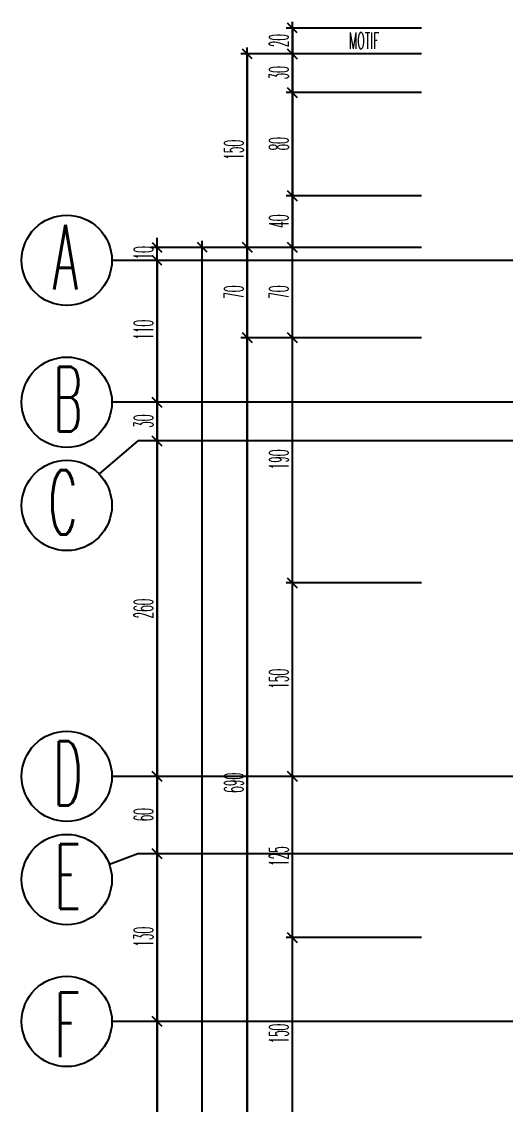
# Model space of a CAD drawing. Extents: x 78 to 306, y -397 to 18.
# Drawn here: x 275.4921 to 275.5673, y -396.5906 to -396.4226 of the extents above; entities that cross this region are included whole.
import ezdxf

# ---------------------------------------------------------------- set-up
doc = ezdxf.new("R2010")
doc.units = 0
doc.header["$LTSCALE"] = 0.5
doc.header["$MEASUREMENT"] = 0
doc.linetypes.add('DASHDOT2', pattern=[0.5, 0.25, -0.125, 0, -0.125])
doc.layers.get('0').update_dxf_attribs({"linetype": 'CONTINUOUS'})
for name, color, linetype in [('AKS', 5, 'DASHDOT2'), ('KAPI', 1, 'CONTINUOUS'), ('KOLON', 4, 'CONTINUOUS'), ('OLCU', 31, 'CONTINUOUS'), ('TEFRIS', 11, 'CONTINUOUS')]:
    doc.layers.add(name, color=color, linetype=linetype)
doc.styles.add('OLCU', font='romans.shx', dxfattribs={"width": 0.6, "height": 0.125})
doc.styles.add('OLCUIC', font='ROMANS.SHX', dxfattribs={"width": 0.4, "height": 0.15})

msp = doc.modelspace()

# ---------------------------------------------------------------- linework, layer by layer
at = {"color": 0, "linetype": 'ByBlock'}
for p, q in [((275.53489, -396.42431), (275.53339, -396.42281)), ((275.52789, -396.42831), (275.52639, -396.42681)), ((275.53489, -396.42831), (275.53339, -396.42681)), ((275.53339, -396.42681), (275.53489, -396.42831)), ((275.53489, -396.43431), (275.53339, -396.43281)), ((275.53339, -396.43281), (275.53489, -396.43431)), ((275.53489, -396.45031), (275.53339, -396.44881)), ((275.53339, -396.44881), (275.53489, -396.45031)), ((275.51239, -396.45681), (275.51389, -396.45831)), ((275.52089, -396.45831), (275.51939, -396.45681)), ((275.52789, -396.45831), (275.52639, -396.45681)), ((275.52639, -396.45681), (275.52789, -396.45831)), ((275.53489, -396.45831), (275.53339, -396.45681)), ((275.53339, -396.45681), (275.53489, -396.45831)), ((275.51389, -396.46031), (275.51239, -396.45881)), ((275.51389, -396.46031), (275.51239, -396.45881)), ((275.52789, -396.47231), (275.52639, -396.47081)), ((275.52639, -396.47081), (275.52789, -396.47231)), ((275.53339, -396.47081), (275.53489, -396.47231)), ((275.53489, -396.47231), (275.53339, -396.47081)), ((275.51389, -396.48231), (275.51239, -396.48081)), ((275.51239, -396.48081), (275.51389, -396.48231)), ((275.51389, -396.48831), (275.51239, -396.48681)), ((275.51239, -396.48681), (275.51389, -396.48831)), ((275.53339, -396.50881), (275.53489, -396.51031)), ((275.53489, -396.51031), (275.53339, -396.50881)), ((275.51389, -396.54031), (275.51239, -396.53881)), ((275.51239, -396.53881), (275.51389, -396.54031)), ((275.53339, -396.53881), (275.53489, -396.54031)), ((275.53489, -396.54031), (275.53339, -396.53881)), ((275.51389, -396.55231), (275.51239, -396.55081)), ((275.51239, -396.55081), (275.51389, -396.55231)), ((275.53339, -396.56381), (275.53489, -396.56531)), ((275.53489, -396.56531), (275.53339, -396.56381)), ((275.51389, -396.57831), (275.51239, -396.57681)), ((275.51239, -396.57681), (275.51389, -396.57831))]:
    msp.add_line(p, q, dxfattribs=at)
at = {"layer": 'AKS'}
for p, q in [((275.80214, -396.45956), (275.50614, -396.45956)), ((275.80214, -396.48156), (275.50614, -396.48156)), ((275.51014, -396.48756), (275.50414, -396.49266)), ((275.80214, -396.48756), (275.51014, -396.48756)), ((275.80214, -396.53956), (275.50614, -396.53956)), ((275.51014, -396.55156), (275.50575, -396.55324)), ((275.80214, -396.55156), (275.51014, -396.55156)), ((275.80214, -396.57756), (275.50614, -396.57756))]:
    msp.add_line(p, q, dxfattribs=at)
at = {"layer": 'OLCU', "ltscale": 1.4}
for p, q in [((275.53414, -396.76856), (275.53414, -396.42256)), ((275.55414, -396.42356), (275.53314, -396.42356)), ((275.53414, -396.42356), (275.53414, -396.42756)), ((275.55414, -396.42756), (275.52614, -396.42756)), ((275.52714, -396.76456), (275.52714, -396.42656)), ((275.52714, -396.42756), (275.52714, -396.45756)), ((275.53414, -396.42756), (275.53414, -396.43356)), ((275.55414, -396.43356), (275.53314, -396.43356)), ((275.53414, -396.43356), (275.53414, -396.44956)), ((275.55414, -396.44956), (275.53314, -396.44956)), ((275.53414, -396.44956), (275.53414, -396.45756)), ((275.51314, -396.45756), (275.51314, -396.45606)), ((275.55414, -396.45756), (275.51214, -396.45756)), ((275.51314, -396.73456), (275.51314, -396.45656)), ((275.52014, -396.73456), (275.52014, -396.45656)), ((275.52014, -396.73356), (275.52014, -396.45756)), ((275.52714, -396.45756), (275.52714, -396.47156)), ((275.53414, -396.47156), (275.53414, -396.45756)), ((275.51314, -396.45956), (275.51314, -396.48156)), ((275.51314, -396.45956), (275.51314, -396.46106)), ((275.55414, -396.47156), (275.52614, -396.47156)), ((275.52714, -396.47156), (275.52714, -396.60956)), ((275.53414, -396.50956), (275.53414, -396.47156)), ((275.51314, -396.48156), (275.51314, -396.48756)), ((275.51314, -396.48756), (275.51314, -396.53956)), ((275.55414, -396.50956), (275.53314, -396.50956)), ((275.53414, -396.53956), (275.53414, -396.50956)), ((275.51314, -396.53956), (275.51314, -396.55156)), ((275.55414, -396.53956), (275.53314, -396.53956)), ((275.53414, -396.56456), (275.53414, -396.53956)), ((275.51314, -396.55156), (275.51314, -396.57756)), ((275.55414, -396.56456), (275.53314, -396.56456)), ((275.53414, -396.59456), (275.53414, -396.56456)), ((275.51314, -396.57756), (275.51314, -396.61156))]:
    msp.add_line(p, q, dxfattribs=at)
at = {"layer": 'TEFRIS'}
for centre in [(275.49914, -396.45956), (275.49914, -396.48156), (275.49914, -396.49756), (275.49914, -396.53956), (275.49914, -396.55556), (275.49914, -396.57756)]:
    msp.add_circle(centre, 0.007, dxfattribs=at)

# ---------------------------------------------------------------- texts
at = {"layer": 'KAPI', "style": 'OLCU', "width": 0.5}
msp.add_text('MOTIF', height=0.0025, dxfattribs=at).set_placement((275.54289, -396.42676))
at = {"layer": 'KOLON', "style": 'OLCU', "width": 0.5}
for s, p in [('A', (275.49699, -396.46408)), ('B', (275.49704, -396.48608)), ('C', (275.49628, -396.50208)), ('D', (275.49704, -396.54408)), ('E', (275.49728, -396.56008)), ('F', (275.49728, -396.58308))]:
    msp.add_text(s, height=0.01, dxfattribs=at).set_placement(p)
at = {"layer": 'OLCU', "style": 'OLCUIC', "width": 0.4}
for s, p in [('20', (275.53354, -396.42653)), ('30', (275.53354, -396.43153)), ('150', (275.52654, -396.44399)), ('80', (275.53354, -396.44253)), ('40', (275.53354, -396.45453)), ('10', (275.51254, -396.45942)), ('70', (275.52654, -396.46553)), ('70', (275.53354, -396.46553)), ('110', (275.51254, -396.47187)), ('30', (275.51254, -396.48553)), ('190', (275.53354, -396.49199)), ('260', (275.51254, -396.5151)), ('150', (275.53354, -396.52599)), ('690', (275.52654, -396.5421)), ('60', (275.51254, -396.54653)), ('125', (275.53354, -396.55349)), ('130', (275.51254, -396.56599)), ('150', (275.53354, -396.58099))]:
    msp.add_text(s, height=0.003, rotation=90, dxfattribs=at).set_placement(p)

doc.saveas('drawing.dxf')
